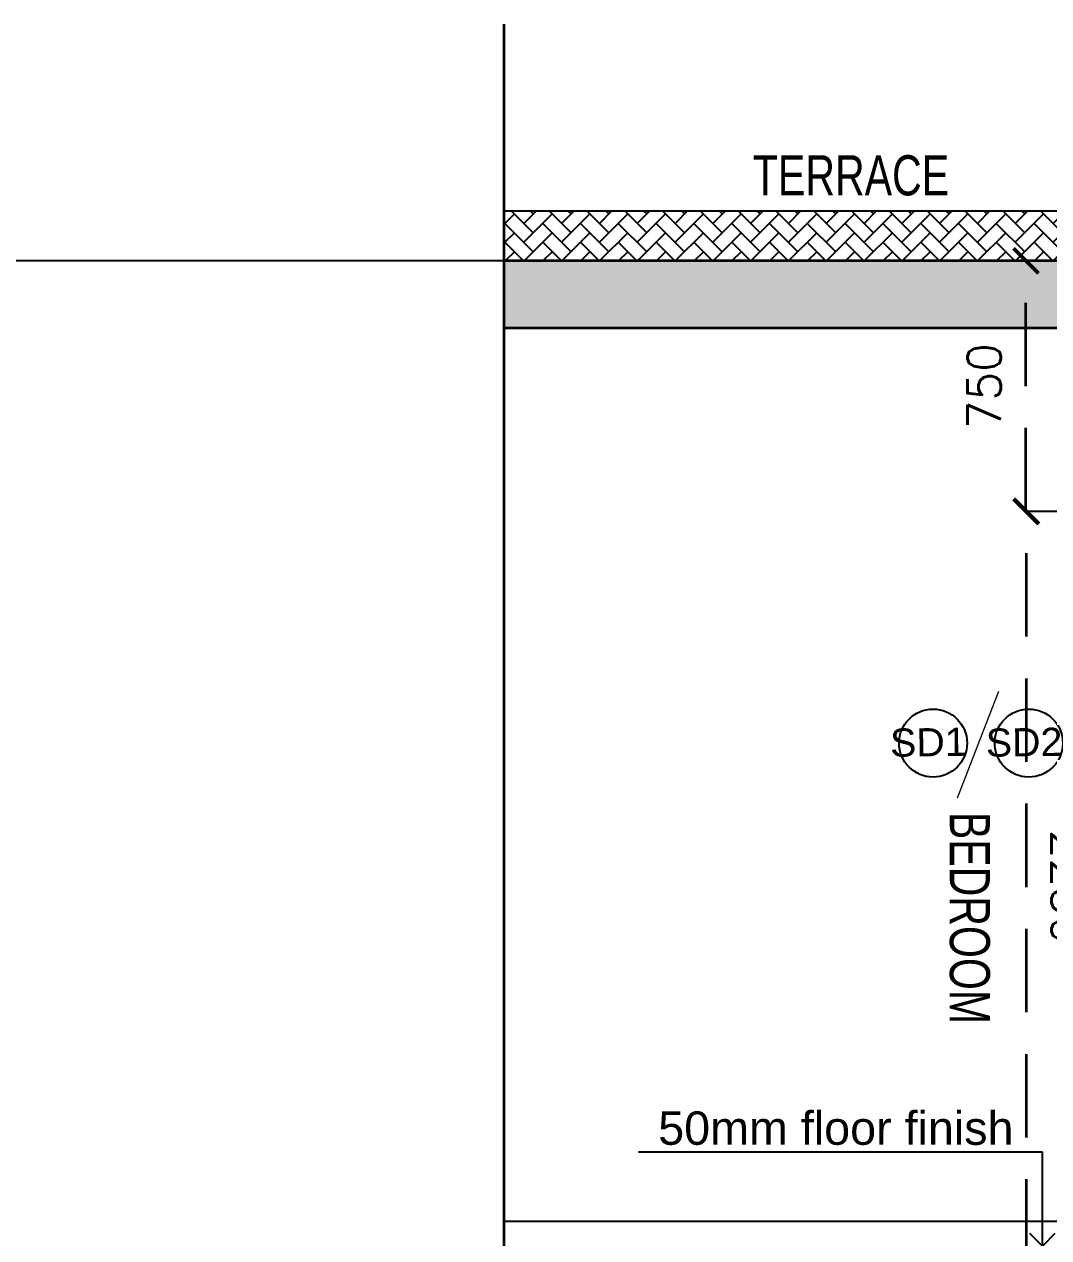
# Model space of a CAD drawing. Header units: millimetres. Extents: x 1066295 to 1300022, y -5734212 to -5454663.
# Drawn here: x 1117602 to 1120668, y -5594118 to -5590485 of the extents above; entities that cross this region are included whole.
import ezdxf
from ezdxf.enums import TextEntityAlignment as Align

# ---------------------------------------------------------------- set-up
doc = ezdxf.new("R2010")
doc.units = ezdxf.units.MM
doc.header["$LTSCALE"] = 1000
doc.header["$MEASUREMENT"] = 0
for name, pattern in [('AUDIT_D_120904163729-0', [0]), ('T9_PROFILE SECTIONS$0$AUDIT_D_120904163729-0', [0]), ('T9_PROFILE SECTIONS$0$HIDDEN', [0.375, 0.25, -0.125]), ('T9_PROFILE SECTIONS$0$HIDDEN2', [0.1875, 0.125, -0.0625])]:
    doc.linetypes.add(name, pattern=pattern)
doc.layers.get('0').update_dxf_attribs({"linetype": 'AUDIT_D_120904163729-0'})
for name, color, linetype, lineweight in [('T9_PROFILE SECTIONS$0$A-DIMENSION', 2, 'Continuous', 35), ('T9_PROFILE SECTIONS$0$A-SLAB', 3, 'Continuous', 35), ('T9_PROFILE SECTIONS$0$a-Text', 4, 'Continuous', 0), ('T9_PROFILE SECTIONS$0$R0-18-10-2014-T1-1st Podium Floor Plan$0$Text', 7, 'Continuous', 0)]:
    doc.layers.add(name, color=color, linetype=linetype, lineweight=lineweight)
for name, color, linetype in [('T9_PROFILE SECTIONS$0$A-SUNK SLAB', 251, 'T9_PROFILE SECTIONS$0$AUDIT_D_120904163729-0'), ('T9_PROFILE SECTIONS$0$F.F.L', 36, 'Continuous'), ('T9_PROFILE SECTIONS$0$HATCH 150', 8, 'Continuous'), ('T9_PROFILE SECTIONS$0$Leader', 2, 'T9_PROFILE SECTIONS$0$AUDIT_D_120904163729-0'), ('T9_PROFILE SECTIONS$0$LEVEL', 7, 'Continuous'), ('T9_PROFILE SECTIONS$0$TEXT ROOM', 7, 'Continuous'), ('T9_PROFILE SECTIONS$0$TYPICAL UNITS$0$a-door-no', 104, 'Continuous')]:
    doc.layers.add(name, color=color, linetype=linetype)
doc.styles.add('T9_PROFILE SECTIONS$0$ARIAL ARROW', font='arial.ttf')
doc.styles.add('T9_PROFILE SECTIONS$0$Romans 1', font='romans.shx', dxfattribs={"height": 100})
doc.styles.add('T9_PROFILE SECTIONS$0$RSP_TXT 500', font='swisscl.ttf', dxfattribs={"height": 250})
doc.styles.add('T9_PROFILE SECTIONS$0$TYPICAL UNITS$0$LODHA STANDERD', font='sanss___.ttf')
doc.dimstyles.new('T9_PROFILE SECTIONS$0$ALPINE S', dxfattribs={"dimscale": 0, "dimtxt": 100, "dimasz": 75, "dimexe": 0, "dimexo": 0, "dimgap": 75, "dimtad": 1, "dimdec": 0, "dimzin": 0, "dimdsep": 46, "dimtxsty": 'T9_PROFILE SECTIONS$0$Romans 1', "dimblk": 'T9_PROFILE SECTIONS$0$_ArchTick', "dimcen": 0.09, "dimclrd": 256, "dimclre": 256, "dimclrt": 7, "dimadec": 0, "dimazin": 0, "dimtfac": 1, "dimtdec": 0, "dimtofl": 0, "dimtmove": 1, "dimatfit": 0, "dimldrblk": 'T9_PROFILE SECTIONS$0$_Open90', "dimfxl": 1, "dimtolj": 1, "dimtzin": 0, "dimarcsym": 0})

# ---------------------------------------------------------------- blocks, each defined once
blk = doc.blocks.new('T9_PROFILE SECTIONS$0$A$C04612184')
at = {"layer": 'T9_PROFILE SECTIONS$0$LEVEL', "color": 8, "linetype": 'T9_PROFILE SECTIONS$0$HIDDEN2', "ltscale": 5}
blk.add_line((89.8181, 100.715), (-67.8271, 100.715), dxfattribs=at)
blk = doc.blocks.new('T9_PROFILE SECTIONS$0$_ArchTick')
at = {"color": 0, "linetype": 'ByBlock', "const_width": 0.15}
blk.add_lwpolyline([(-0.5, -0.5), (0.5, 0.5)], dxfattribs=at)
blk = doc.blocks.new('*D270')
at = {"layer": 'T9_PROFILE SECTIONS$0$A-DIMENSION', "linetype": 'T9_PROFILE SECTIONS$0$HIDDEN', "transparency": 16777216}
blk.add_line((1562.5, -750), (1562.5, 0), dxfattribs=at)
at = {"layer": 'T9_PROFILE SECTIONS$0$A-DIMENSION', "linetype": 'ByBlock', "transparency": 16777216, "xscale": 75, "yscale": 75, "zscale": 75}
for p, rotation in [((1562.5, 0), 90), ((1562.5, -750), 270)]:
    blk.add_blockref('T9_PROFILE SECTIONS$0$_ArchTick', p, dxfattribs=dict(at, rotation=rotation))
at = {"layer": 'T9_PROFILE SECTIONS$0$A-DIMENSION', "color": 7, "linetype": 'ByBlock', "transparency": 16777216, "insert": (1437.5, -375), "char_height": 100, "attachment_point": 5, "rotation": 90, "style": 'T9_PROFILE SECTIONS$0$Romans 1'}
blk.add_mtext('\\A1;750', dxfattribs=at)
blk = doc.blocks.new('T9_PROFILE SECTIONS$0$_Open90')
at = {"color": 0, "linetype": 'ByBlock', "lineweight": -2}
for p, q in [((-0.5, 0.5), (0, 0)), ((0, 0), (-1, 0)), ((0, 0), (-0.5, -0.5))]:
    blk.add_line(p, q, dxfattribs=at)
blk = doc.blocks.new('*D218')
at = {"layer": 'T9_PROFILE SECTIONS$0$A-DIMENSION', "linetype": 'T9_PROFILE SECTIONS$0$HIDDEN', "lineweight": -2, "transparency": 16777216}
for p, q in [((1323371.8, -5676244.4), (1323371.8, -5676044.8)), ((1325621.8, -5676244.4), (1325621.8, -5676044.8))]:
    blk.add_line(p, q, dxfattribs=at)
at = {"layer": 'T9_PROFILE SECTIONS$0$A-DIMENSION', "linetype": 'T9_PROFILE SECTIONS$0$HIDDEN', "transparency": 16777216}
blk.add_line((1323371.8, -5676044.8), (1325621.8, -5676044.8), dxfattribs=at)
at = {"layer": 'T9_PROFILE SECTIONS$0$A-DIMENSION', "linetype": 'ByBlock', "transparency": 16777216, "xscale": 75, "yscale": 75, "zscale": 75, "rotation": 180}
blk.add_blockref('T9_PROFILE SECTIONS$0$_ArchTick', (1323371.8, -5676044.8), dxfattribs=at)
at = {"layer": 'T9_PROFILE SECTIONS$0$A-DIMENSION', "linetype": 'ByBlock', "transparency": 16777216, "xscale": 75, "yscale": 75, "zscale": 75}
blk.add_blockref('T9_PROFILE SECTIONS$0$_ArchTick', (1325621.8, -5676044.8), dxfattribs=at)
at = {"layer": 'T9_PROFILE SECTIONS$0$A-DIMENSION', "color": 7, "linetype": 'ByBlock', "transparency": 16777216, "insert": (1324496.8, -5676169.8), "char_height": 100, "attachment_point": 5, "rotation": 180, "style": 'T9_PROFILE SECTIONS$0$Romans 1'}
blk.add_mtext('\\A1;2250', dxfattribs=at)
blk = doc.blocks.new('T9_PROFILE SECTIONS$0$TYPICAL UNITS$0$B-flat-33')
at = {"layer": 'T9_PROFILE SECTIONS$0$TYPICAL UNITS$0$a-door-no'}
blk.add_ellipse((14107.6, 1401.5), major_axis=(0, -181), ratio=0.999989, dxfattribs=at)
at = {"layer": 'T9_PROFILE SECTIONS$0$TYPICAL UNITS$0$a-door-no', "style": 'T9_PROFILE SECTIONS$0$TYPICAL UNITS$0$LODHA STANDERD', "oblique": 0.00002, "width": 0.999989}
blk.add_attdef('OP1', text='', height=150, rotation=0.75922, dxfattribs=at).set_placement((14117, 1331.6), align=Align.CENTER)
blk = doc.blocks.new('T9_PROFILE SECTIONS$0$87i')
at = {"layer": 'T9_PROFILE SECTIONS$0$F.F.L', "color": 8, "linetype": 'Continuous', "ltscale": 0.1}
blk.add_lwpolyline([(1323496.8, -5674481), (1323496.8, -5676294.4)], dxfattribs=at)
at = {"layer": 'T9_PROFILE SECTIONS$0$R0-18-10-2014-T1-1st Podium Floor Plan$0$Text'}
blk.add_line((1324764, -5675838.8), (1325083.8, -5675962), dxfattribs=at)
at = {"layer": 'T9_PROFILE SECTIONS$0$TEXT ROOM', "ltscale": 0.1}
ref = blk.add_blockref('T9_PROFILE SECTIONS$0$TYPICAL UNITS$0$B-flat-33', (1324139.8, -5667829.8), dxfattribs=dict(at, xscale=0.5625, yscale=0.5625, zscale=0.5625, rotation=270))
ref.add_attrib('OP1', 'SD1', dxfattribs={"layer": 'T9_PROFILE SECTIONS$0$TYPICAL UNITS$0$a-door-no', "height": 84.37, "rotation": 270.7592, "style": 'T9_PROFILE SECTIONS$0$TYPICAL UNITS$0$LODHA STANDERD', "oblique": 0, "width": 0.999989}).set_placement((1324888.5, -5675751.8), align=Align.CENTER)
ref = blk.add_blockref('T9_PROFILE SECTIONS$0$TYPICAL UNITS$0$B-flat-33', (1324139.8, -5668116.4), dxfattribs=dict(at, xscale=0.5625, yscale=0.5625, zscale=0.5625, rotation=270))
ref.add_attrib('OP1', 'SD2', dxfattribs={"layer": 'T9_PROFILE SECTIONS$0$TYPICAL UNITS$0$a-door-no', "height": 84.37, "rotation": 270.7592, "style": 'T9_PROFILE SECTIONS$0$TYPICAL UNITS$0$LODHA STANDERD', "oblique": 0, "width": 0.999989}).set_placement((1324888.5, -5676038.4), align=Align.CENTER)
at = {"layer": 'T9_PROFILE SECTIONS$0$a-Text', "linetype": 'ByBlock', "style": 'T9_PROFILE SECTIONS$0$RSP_TXT 500'}
blk.add_text('BEDROOM', height=120, rotation=180, dxfattribs=at).set_placement((1324722.1, -5675815.5))
at = {"layer": 'T9_PROFILE SECTIONS$0$R0-18-10-2014-T1-1st Podium Floor Plan$0$Text', "insert": (1323723.7, -5674942.7), "char_height": 100, "width": 1133.401, "attachment_point": 7, "rotation": 270, "style": 'T9_PROFILE SECTIONS$0$ARIAL ARROW'}
blk.add_mtext('50mm floor finish   ', dxfattribs=at)
at = {"layer": 'T9_PROFILE SECTIONS$0$A-DIMENSION', "linetype": 'ByBlock'}
dim = blk.add_linear_dim(base=(1325621.8, -5676044.8), p1=(1323371.8, -5676244.4), p2=(1325621.8, -5676244.4, 0), dimstyle='T9_PROFILE SECTIONS$0$ALPINE S', override={"dimscale": 1, "dimfxl": 5, "dimlwd": 65535, "dimarcsym": 1}, dxfattribs=at)
dim.commit()
dim.dimension.update_dxf_attribs({"geometry": '*D218', "text_midpoint": (1324496.8, -5676169.8)})
at = {"layer": 'T9_PROFILE SECTIONS$0$Leader'}
blk.add_leader([(1323421.8, -5676092.7), (1323702.7, -5676092.7), (1323702.7, -5674884.1)], dimstyle='T9_PROFILE SECTIONS$0$ALPINE S', override={"dimscale": 1, "dimtad": 0}, dxfattribs=at)
blk = doc.blocks.new('T9_PROFILE SECTIONS$0$A$C618E7BDF')
at = {"layer": 'T9_PROFILE SECTIONS$0$A-SUNK SLAB', "linetype": 'ByBlock'}
h = blk.add_hatch(dxfattribs=at)
h.set_pattern_fill('AR-HBONE', color=256, scale=10, angle=450)
h.set_pattern_definition([(225, (-5713053.51, -1624296.843), (-4e-14, -56.5685425), [120, -40]), (315, (-5713081.795, -1624325.127), (-4e-14, -56.5685425), [120, -40])])
edge = h.paths.add_edge_path()
edge.add_line((3463.4, 0), (1963.4, 0))
edge.add_line((1963.4, 0), (0, 0))
edge.add_line((0, 0), (0, 150))
edge.add_line((0, 150), (3388.4, 150))
edge.add_arc((3388.4, 225), 75, 270.042, 360)
edge.add_line((3463.4, 225), (3463.4, 0))
at = {"layer": 'T9_PROFILE SECTIONS$0$A-SLAB', "linetype": 'ByBlock', "elevation": 0}
blk.add_lwpolyline([(0, 708.7), (0, -45121.8), (204.4, -45121.8), (204.4, -45200.2), (-355.9, -45200.2), (-355.9, -45315.3), (0, -45315.3), (0, -88333.2)], dxfattribs=at)
at = {"layer": 'T9_PROFILE SECTIONS$0$A-SUNK SLAB', "linetype": 'ByBlock'}
blk.add_lwpolyline([(3463.4, 0), (1963.4, 0), (1963.4, 0), (0, 0), (0, 150), (3388.4, 150, 0.413999), (3463.4, 225)], format="xyb", close=True, dxfattribs=at)
at = {"layer": 'T9_PROFILE SECTIONS$0$a-Text', "insert": (744.9, 194.7), "char_height": 120, "attachment_point": 7, "style": 'T9_PROFILE SECTIONS$0$RSP_TXT 500'}
blk.add_mtext_dynamic_manual_height_columns('TERRACE', width=1106.248, gutter_width=500, heights=[0], dxfattribs=at)
at = {"layer": 'T9_PROFILE SECTIONS$0$A-DIMENSION', "linetype": 'ByBlock'}
dim = blk.add_linear_dim(base=(1562.5, 0), p1=(1562.5, -750), p2=(1562.5, 0, 0), angle=90, dimstyle='T9_PROFILE SECTIONS$0$ALPINE S', override={"dimscale": 1, "dimfxl": 5, "dimlwd": 65535, "dimarcsym": 1}, dxfattribs=at)
dim.commit()
dim.dimension.update_dxf_attribs({"geometry": '*D270', "text_midpoint": (1437.5, -375)})
at = {"linetype": 'ByBlock', "rotation": 90}
blk.add_blockref('T9_PROFILE SECTIONS$0$87i', (-5674481, -1326371.8), dxfattribs=at)
at = {"layer": 'T9_PROFILE SECTIONS$0$HATCH 150'}
h = blk.add_hatch(color=8, dxfattribs=at)
h.dxf.hatch_style = 1
h.paths.add_polyline_path([(3463.4, 300), (3463.4, 0), (3463.4, -150), (1963.4, -150), (1963.4, 0), (0, 0), (0, -200), (1763.4, -200), (1763.4, -750), (1963.4, -750), (1963.4, -350), (3463.4, -350), (3463.4, -398.8), (3623.4, -398.8), (3623.4, 300)])
at = {"layer": 'T9_PROFILE SECTIONS$0$A-SLAB', "linetype": 'ByBlock'}
blk.add_lwpolyline([(3463.4, 300), (3463.4, 0), (3463.4, -150), (1963.4, -150), (1963.4, 0), (0, 0), (0, -200), (1763.4, -200), (1763.4, -750), (1963.4, -750), (1963.4, -350), (3463.4, -350), (3463.4, -398.8), (3623.4, -398.8), (3623.4, 300)], close=True, dxfattribs=at)
blk = doc.blocks.new('T9_PROFILE SECTIONS')
at = {"layer": 'T9_PROFILE SECTIONS$0$LEVEL', "linetype": 'ByBlock', "xscale": 1000, "yscale": 1000, "zscale": 1000}
blk.add_blockref('T9_PROFILE SECTIONS$0$A$C04612184', (1171279.5443, -5689510.054, -0.01), dxfattribs=at)
at = {"linetype": 'ByBlock'}
blk.add_blockref('T9_PROFILE SECTIONS$0$A$C618E7BDF', (1120782.8347, -5588795.054), dxfattribs=at)

msp = doc.modelspace()

# ---------------------------------------------------------------- block references
at = {"linetype": 'ByBlock'}
msp.add_blockref('T9_PROFILE SECTIONS', (-1745.2, -2398.4, 0.4), dxfattribs=at)

doc.saveas('drawing.dxf')
